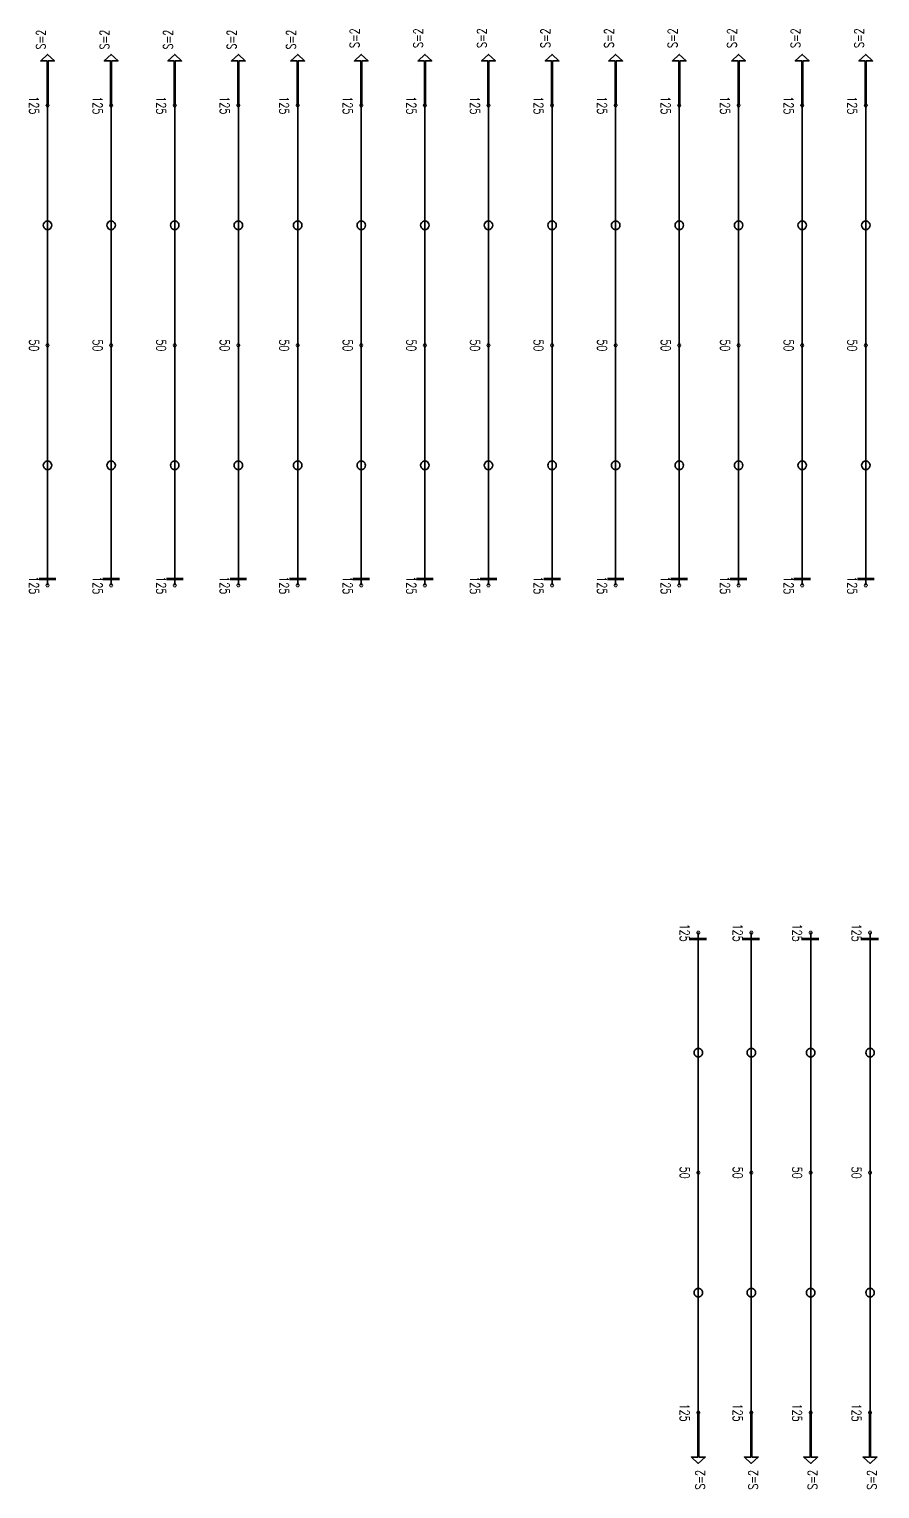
# Model space of a CAD drawing. Header units: millimetres. Extents: x 118516 to 587758, y -25561 to 50684.
# Drawn here: x 528768 to 548830, y 6472 to 40927 of the extents above; entities that cross this region are included whole.
import ezdxf

# ---------------------------------------------------------------- set-up
doc = ezdxf.new("R2010")
doc.units = ezdxf.units.MM
doc.layers.add('Current plane_Column', color=7, linetype='Continuous', true_color=0x4b00ff)
doc.layers.add('NDC_S-TENDON', color=6, linetype='Continuous', lineweight=35)
doc.layers.add('NDC_S_ANNO', color=7, linetype='Continuous', lineweight=20)
doc.styles.add('NDC_ANNO', font='', dxfattribs={"width": 0.8})
doc.styles.get('NDC_ANNO').set_extended_font_data('Dotum')

# ---------------------------------------------------------------- blocks, each defined once
blk = doc.blocks.new('HTB TDY')
at = {"layer": 'NDC_S-TENDON', "linetype": 'Continuous'}
for points, elevation in [([(20462, 29630), (20462, 30680), (20612, 30680), (20450, 30830), (20288, 30680), (20438, 30680), (20438, 29630)], 3575), ([(21962, 29630), (21962, 30680), (22112, 30680), (21950, 30830), (21788, 30680), (21938, 30680), (21938, 29630)], 3575), ([(23462, 29630), (23462, 30680), (23612, 30680), (23450, 30830), (23288, 30680), (23438, 30680), (23438, 29630)], 3575), ([(24962, 29630), (24962, 30680), (25112, 30680), (24950, 30830), (24788, 30680), (24938, 30680), (24938, 29630)], 3590), ([(26362, 29630), (26362, 30680), (26512, 30680), (26350, 30830), (26188, 30680), (26338, 30680), (26338, 29630)], 3575), ([(27862, 29630), (27862, 30680), (28012, 30680), (27850, 30830), (27688, 30680), (27838, 30680), (27838, 29630)], 3575), ([(29362, 29630), (29362, 30680), (29512, 30680), (29350, 30830), (29188, 30680), (29338, 30680), (29338, 29630)], 3575), ([(30862, 29630), (30862, 30680), (31012, 30680), (30850, 30830), (30688, 30680), (30838, 30680), (30838, 29630)], 3575), ([(32362, 29630), (32362, 30680), (32512, 30680), (32350, 30830), (32188, 30680), (32338, 30680), (32338, 29630)], 3575), ([(33862, 29630), (33862, 30680), (34012, 30680), (33850, 30830), (33688, 30680), (33838, 30680), (33838, 29630)], 3575), ([(35362, 29630), (35362, 30680), (35512, 30680), (35350, 30830), (35188, 30680), (35338, 30680), (35338, 29630)], 3572), ([(36762, 29630), (36762, 30680), (36912, 30680), (36750, 30830), (36588, 30680), (36738, 30680), (36738, 29630)], 3580), ([(38262, 29630), (38262, 30680), (38412, 30680), (38250, 30830), (38088, 30680), (38238, 30680), (38238, 29630)], 3575), ([(39762, 29630), (39762, 30680), (39912, 30680), (39750, 30830), (39588, 30680), (39738, 30680), (39738, 29630)], 3575), ([(20450, 26698), (20481, 26702), (20509, 26717), (20531, 26739), (20545, 26767), (20550, 26798), (20545, 26829), (20531, 26856), (20509, 26879), (20481, 26893), (20450, 26898), (20419, 26893), (20391, 26879), (20369, 26856), (20355, 26829), (20350, 26798), (20355, 26767), (20369, 26739), (20391, 26717), (20419, 26702), (20450, 26698)], 3532), ([(21950, 26698), (21981, 26702), (22009, 26717), (22031, 26739), (22045, 26767), (22050, 26798), (22045, 26829), (22031, 26856), (22009, 26879), (21981, 26893), (21950, 26898), (21919, 26893), (21891, 26879), (21869, 26856), (21855, 26829), (21850, 26798), (21855, 26767), (21869, 26739), (21891, 26717), (21919, 26702), (21950, 26698)], 3532), ([(23450, 26698), (23481, 26702), (23509, 26717), (23531, 26739), (23545, 26767), (23550, 26798), (23545, 26829), (23531, 26856), (23509, 26879), (23481, 26893), (23450, 26898), (23419, 26893), (23391, 26879), (23369, 26856), (23355, 26829), (23350, 26798), (23355, 26767), (23369, 26739), (23391, 26717), (23419, 26702), (23450, 26698)], 3532), ([(24950, 26698), (24981, 26702), (25009, 26717), (25031, 26739), (25045, 26767), (25050, 26798), (25045, 26829), (25031, 26856), (25009, 26879), (24981, 26893), (24950, 26898), (24919, 26893), (24891, 26879), (24869, 26856), (24855, 26829), (24850, 26798), (24855, 26767), (24869, 26739), (24891, 26717), (24919, 26702), (24950, 26698)], 3547), ([(26350, 26698), (26381, 26702), (26409, 26717), (26431, 26739), (26445, 26767), (26450, 26798), (26445, 26829), (26431, 26856), (26409, 26879), (26381, 26893), (26350, 26898), (26319, 26893), (26291, 26879), (26269, 26856), (26255, 26829), (26250, 26798), (26255, 26767), (26269, 26739), (26291, 26717), (26319, 26702), (26350, 26698)], 3532), ([(27850, 26698), (27881, 26702), (27909, 26717), (27931, 26739), (27945, 26767), (27950, 26798), (27945, 26829), (27931, 26856), (27909, 26879), (27881, 26893), (27850, 26898), (27819, 26893), (27791, 26879), (27769, 26856), (27755, 26829), (27750, 26798), (27755, 26767), (27769, 26739), (27791, 26717), (27819, 26702), (27850, 26698)], 3532), ([(29350, 26698), (29381, 26702), (29409, 26717), (29431, 26739), (29445, 26767), (29450, 26798), (29445, 26829), (29431, 26856), (29409, 26879), (29381, 26893), (29350, 26898), (29319, 26893), (29291, 26879), (29269, 26856), (29255, 26829), (29250, 26798), (29255, 26767), (29269, 26739), (29291, 26717), (29319, 26702), (29350, 26698)], 3532), ([(30850, 26698), (30881, 26702), (30909, 26717), (30931, 26739), (30945, 26767), (30950, 26798), (30945, 26829), (30931, 26856), (30909, 26879), (30881, 26893), (30850, 26898), (30819, 26893), (30791, 26879), (30769, 26856), (30755, 26829), (30750, 26798), (30755, 26767), (30769, 26739), (30791, 26717), (30819, 26702), (30850, 26698)], 3532), ([(32350, 26698), (32381, 26702), (32409, 26717), (32431, 26739), (32445, 26767), (32450, 26798), (32445, 26829), (32431, 26856), (32409, 26879), (32381, 26893), (32350, 26898), (32319, 26893), (32291, 26879), (32269, 26856), (32255, 26829), (32250, 26798), (32255, 26767), (32269, 26739), (32291, 26717), (32319, 26702), (32350, 26698)], 3532), ([(33850, 26698), (33881, 26702), (33909, 26717), (33931, 26739), (33945, 26767), (33950, 26798), (33945, 26829), (33931, 26856), (33909, 26879), (33881, 26893), (33850, 26898), (33819, 26893), (33791, 26879), (33769, 26856), (33755, 26829), (33750, 26798), (33755, 26767), (33769, 26739), (33791, 26717), (33819, 26702), (33850, 26698)], 3532), ([(35350, 26698), (35381, 26702), (35409, 26717), (35431, 26739), (35445, 26767), (35450, 26798), (35445, 26829), (35431, 26856), (35409, 26879), (35381, 26893), (35350, 26898), (35319, 26893), (35291, 26879), (35269, 26856), (35255, 26829), (35250, 26798), (35255, 26767), (35269, 26739), (35291, 26717), (35319, 26702), (35350, 26698)], 3530), ([(36750, 26698), (36781, 26702), (36809, 26717), (36831, 26739), (36845, 26767), (36850, 26798), (36845, 26829), (36831, 26856), (36809, 26879), (36781, 26893), (36750, 26898), (36719, 26893), (36691, 26879), (36669, 26856), (36655, 26829), (36650, 26798), (36655, 26767), (36669, 26739), (36691, 26717), (36719, 26702), (36750, 26698)], 3537), ([(38250, 26698), (38281, 26702), (38309, 26717), (38331, 26739), (38345, 26767), (38350, 26798), (38345, 26829), (38331, 26856), (38309, 26879), (38281, 26893), (38250, 26898), (38219, 26893), (38191, 26879), (38169, 26856), (38155, 26829), (38150, 26798), (38155, 26767), (38169, 26739), (38191, 26717), (38219, 26702), (38250, 26698)], 3532), ([(39750, 26698), (39781, 26702), (39809, 26717), (39831, 26739), (39845, 26767), (39850, 26798), (39845, 26829), (39831, 26856), (39809, 26879), (39781, 26893), (39750, 26898), (39719, 26893), (39691, 26879), (39669, 26856), (39655, 26829), (39650, 26798), (39655, 26767), (39669, 26739), (39691, 26717), (39719, 26702), (39750, 26698)], 3532), ([(20450, 21033), (20481, 21037), (20509, 21052), (20531, 21074), (20545, 21102), (20550, 21133), (20545, 21163), (20531, 21191), (20509, 21213), (20481, 21228), (20450, 21233), (20419, 21228), (20391, 21213), (20369, 21191), (20355, 21163), (20350, 21133), (20355, 21102), (20369, 21074), (20391, 21052), (20419, 21037), (20450, 21033)], 3532), ([(21950, 21033), (21981, 21037), (22009, 21052), (22031, 21074), (22045, 21102), (22050, 21133), (22045, 21163), (22031, 21191), (22009, 21213), (21981, 21228), (21950, 21233), (21919, 21228), (21891, 21213), (21869, 21191), (21855, 21163), (21850, 21133), (21855, 21102), (21869, 21074), (21891, 21052), (21919, 21037), (21950, 21033)], 3532), ([(23450, 21033), (23481, 21037), (23509, 21052), (23531, 21074), (23545, 21102), (23550, 21133), (23545, 21163), (23531, 21191), (23509, 21213), (23481, 21228), (23450, 21233), (23419, 21228), (23391, 21213), (23369, 21191), (23355, 21163), (23350, 21133), (23355, 21102), (23369, 21074), (23391, 21052), (23419, 21037), (23450, 21033)], 3532), ([(24950, 21033), (24981, 21037), (25009, 21052), (25031, 21074), (25045, 21102), (25050, 21133), (25045, 21163), (25031, 21191), (25009, 21213), (24981, 21228), (24950, 21233), (24919, 21228), (24891, 21213), (24869, 21191), (24855, 21163), (24850, 21133), (24855, 21102), (24869, 21074), (24891, 21052), (24919, 21037), (24950, 21033)], 3547), ([(26350, 21033), (26381, 21037), (26409, 21052), (26431, 21074), (26445, 21102), (26450, 21133), (26445, 21163), (26431, 21191), (26409, 21213), (26381, 21228), (26350, 21233), (26319, 21228), (26291, 21213), (26269, 21191), (26255, 21163), (26250, 21133), (26255, 21102), (26269, 21074), (26291, 21052), (26319, 21037), (26350, 21033)], 3532), ([(27850, 21033), (27881, 21037), (27909, 21052), (27931, 21074), (27945, 21102), (27950, 21133), (27945, 21163), (27931, 21191), (27909, 21213), (27881, 21228), (27850, 21233), (27819, 21228), (27791, 21213), (27769, 21191), (27755, 21163), (27750, 21133), (27755, 21102), (27769, 21074), (27791, 21052), (27819, 21037), (27850, 21033)], 3532), ([(29350, 21033), (29381, 21037), (29409, 21052), (29431, 21074), (29445, 21102), (29450, 21133), (29445, 21163), (29431, 21191), (29409, 21213), (29381, 21228), (29350, 21233), (29319, 21228), (29291, 21213), (29269, 21191), (29255, 21163), (29250, 21133), (29255, 21102), (29269, 21074), (29291, 21052), (29319, 21037), (29350, 21033)], 3532), ([(30850, 21033), (30881, 21037), (30909, 21052), (30931, 21074), (30945, 21102), (30950, 21133), (30945, 21163), (30931, 21191), (30909, 21213), (30881, 21228), (30850, 21233), (30819, 21228), (30791, 21213), (30769, 21191), (30755, 21163), (30750, 21133), (30755, 21102), (30769, 21074), (30791, 21052), (30819, 21037), (30850, 21033)], 3532), ([(32350, 21033), (32381, 21037), (32409, 21052), (32431, 21074), (32445, 21102), (32450, 21133), (32445, 21163), (32431, 21191), (32409, 21213), (32381, 21228), (32350, 21233), (32319, 21228), (32291, 21213), (32269, 21191), (32255, 21163), (32250, 21133), (32255, 21102), (32269, 21074), (32291, 21052), (32319, 21037), (32350, 21033)], 3532), ([(33850, 21033), (33881, 21037), (33909, 21052), (33931, 21074), (33945, 21102), (33950, 21133), (33945, 21163), (33931, 21191), (33909, 21213), (33881, 21228), (33850, 21233), (33819, 21228), (33791, 21213), (33769, 21191), (33755, 21163), (33750, 21133), (33755, 21102), (33769, 21074), (33791, 21052), (33819, 21037), (33850, 21033)], 3532), ([(35350, 21033), (35381, 21037), (35409, 21052), (35431, 21074), (35445, 21102), (35450, 21133), (35445, 21163), (35431, 21191), (35409, 21213), (35381, 21228), (35350, 21233), (35319, 21228), (35291, 21213), (35269, 21191), (35255, 21163), (35250, 21133), (35255, 21102), (35269, 21074), (35291, 21052), (35319, 21037), (35350, 21033)], 3530), ([(36750, 21033), (36781, 21037), (36809, 21052), (36831, 21074), (36845, 21102), (36850, 21133), (36845, 21163), (36831, 21191), (36809, 21213), (36781, 21228), (36750, 21233), (36719, 21228), (36691, 21213), (36669, 21191), (36655, 21163), (36650, 21133), (36655, 21102), (36669, 21074), (36691, 21052), (36719, 21037), (36750, 21033)], 3537), ([(38250, 21033), (38281, 21037), (38309, 21052), (38331, 21074), (38345, 21102), (38350, 21133), (38345, 21163), (38331, 21191), (38309, 21213), (38281, 21228), (38250, 21233), (38219, 21228), (38191, 21213), (38169, 21191), (38155, 21163), (38150, 21133), (38155, 21102), (38169, 21074), (38191, 21052), (38219, 21037), (38250, 21033)], 3532), ([(39750, 21033), (39781, 21037), (39809, 21052), (39831, 21074), (39845, 21102), (39850, 21133), (39845, 21163), (39831, 21191), (39809, 21213), (39781, 21228), (39750, 21233), (39719, 21228), (39691, 21213), (39669, 21191), (39655, 21163), (39650, 21133), (39655, 21102), (39669, 21074), (39691, 21052), (39719, 21037), (39750, 21033)], 3532), ([(35800, 7167), (35831, 7172), (35859, 7187), (35881, 7209), (35895, 7237), (35900, 7267), (35895, 7298), (35881, 7326), (35859, 7348), (35831, 7363), (35800, 7367), (35769, 7363), (35741, 7348), (35719, 7326), (35705, 7298), (35700, 7267), (35705, 7237), (35719, 7209), (35741, 7187), (35769, 7172), (35800, 7167)], -31), ([(37050, 7167), (37081, 7172), (37109, 7187), (37131, 7209), (37145, 7237), (37150, 7267), (37145, 7298), (37131, 7326), (37109, 7348), (37081, 7363), (37050, 7367), (37019, 7363), (36991, 7348), (36969, 7326), (36955, 7298), (36950, 7267), (36955, 7237), (36969, 7209), (36991, 7187), (37019, 7172), (37050, 7167)], 20), ([(38450, 7167), (38481, 7172), (38509, 7187), (38531, 7209), (38545, 7237), (38550, 7267), (38545, 7298), (38531, 7326), (38509, 7348), (38481, 7363), (38450, 7367), (38419, 7363), (38391, 7348), (38369, 7326), (38355, 7298), (38350, 7267), (38355, 7237), (38369, 7209), (38391, 7187), (38419, 7172), (38450, 7167)], 20), ([(39850, 7167), (39881, 7172), (39909, 7187), (39931, 7209), (39945, 7237), (39950, 7267), (39945, 7298), (39931, 7326), (39909, 7348), (39881, 7363), (39850, 7367), (39819, 7363), (39791, 7348), (39769, 7326), (39755, 7298), (39750, 7267), (39755, 7237), (39769, 7209), (39791, 7187), (39819, 7172), (39850, 7167)], 20), ([(35800, 1502), (35831, 1507), (35859, 1522), (35881, 1544), (35895, 1572), (35900, 1602), (35895, 1633), (35881, 1661), (35859, 1683), (35831, 1698), (35800, 1702), (35769, 1698), (35741, 1683), (35719, 1661), (35705, 1633), (35700, 1602), (35705, 1572), (35719, 1544), (35741, 1522), (35769, 1507), (35800, 1502)], -31), ([(37050, 1502), (37081, 1507), (37109, 1522), (37131, 1544), (37145, 1572), (37150, 1602), (37145, 1633), (37131, 1661), (37109, 1683), (37081, 1698), (37050, 1702), (37019, 1698), (36991, 1683), (36969, 1661), (36955, 1633), (36950, 1602), (36955, 1572), (36969, 1544), (36991, 1522), (37019, 1507), (37050, 1502)], 20), ([(38450, 1502), (38481, 1507), (38509, 1522), (38531, 1544), (38545, 1572), (38550, 1602), (38545, 1633), (38531, 1661), (38509, 1683), (38481, 1698), (38450, 1702), (38419, 1698), (38391, 1683), (38369, 1661), (38355, 1633), (38350, 1602), (38355, 1572), (38369, 1544), (38391, 1522), (38419, 1507), (38450, 1502)], 20), ([(39850, 1502), (39881, 1507), (39909, 1522), (39931, 1544), (39945, 1572), (39950, 1602), (39945, 1633), (39931, 1661), (39909, 1683), (39881, 1698), (39850, 1702), (39819, 1698), (39791, 1683), (39769, 1661), (39755, 1633), (39750, 1602), (39755, 1572), (39769, 1544), (39791, 1522), (39819, 1507), (39850, 1502)], 20), ([(35788, -1230), (35788, -2280), (35638, -2280), (35800, -2430), (35962, -2280), (35812, -2280), (35812, -1230)], 12), ([(37038, -1230), (37038, -2280), (36888, -2280), (37050, -2430), (37212, -2280), (37062, -2280), (37062, -1230)], 63), ([(38438, -1230), (38438, -2280), (38288, -2280), (38450, -2430), (38612, -2280), (38462, -2280), (38462, -1230)], 63), ([(39838, -1230), (39838, -2280), (39688, -2280), (39850, -2430), (40012, -2280), (39862, -2280), (39862, -1230)], 63)]:
    blk.add_lwpolyline(points, close=True, dxfattribs=dict(at, elevation=elevation))
for points, elevation in [([(20490, 29630, 20, 20, 0), (20470, 29665, 20, 20, 0), (20430, 29665, 20, 20, 0), (20410, 29630, 20, 20, 0), (20430, 29595, 20, 20, 0), (20470, 29595, 20, 20, 0)], 3575), ([(20490, 29630, 20, 20, 0), (20470, 29665, 20, 20, 0), (20430, 29665, 20, 20, 0), (20410, 29630, 20, 20, 0), (20430, 29595, 20, 20, 0), (20470, 29595, 20, 20, 0)], 3575), ([(21990, 29630, 20, 20, 0), (21970, 29665, 20, 20, 0), (21930, 29665, 20, 20, 0), (21910, 29630, 20, 20, 0), (21930, 29595, 20, 20, 0), (21970, 29595, 20, 20, 0)], 3575), ([(21990, 29630, 20, 20, 0), (21970, 29665, 20, 20, 0), (21930, 29665, 20, 20, 0), (21910, 29630, 20, 20, 0), (21930, 29595, 20, 20, 0), (21970, 29595, 20, 20, 0)], 3575), ([(23490, 29630, 20, 20, 0), (23470, 29665, 20, 20, 0), (23430, 29665, 20, 20, 0), (23410, 29630, 20, 20, 0), (23430, 29595, 20, 20, 0), (23470, 29595, 20, 20, 0)], 3575), ([(23490, 29630, 20, 20, 0), (23470, 29665, 20, 20, 0), (23430, 29665, 20, 20, 0), (23410, 29630, 20, 20, 0), (23430, 29595, 20, 20, 0), (23470, 29595, 20, 20, 0)], 3575), ([(24990, 29630, 20, 20, 0), (24970, 29665, 20, 20, 0), (24930, 29665, 20, 20, 0), (24910, 29630, 20, 20, 0), (24930, 29595, 20, 20, 0), (24970, 29595, 20, 20, 0)], 3590), ([(24990, 29630, 20, 20, 0), (24970, 29665, 20, 20, 0), (24930, 29665, 20, 20, 0), (24910, 29630, 20, 20, 0), (24930, 29595, 20, 20, 0), (24970, 29595, 20, 20, 0)], 3590), ([(26390, 29630, 20, 20, 0), (26370, 29665, 20, 20, 0), (26330, 29665, 20, 20, 0), (26310, 29630, 20, 20, 0), (26330, 29595, 20, 20, 0), (26370, 29595, 20, 20, 0)], 3575), ([(26390, 29630, 20, 20, 0), (26370, 29665, 20, 20, 0), (26330, 29665, 20, 20, 0), (26310, 29630, 20, 20, 0), (26330, 29595, 20, 20, 0), (26370, 29595, 20, 20, 0)], 3575), ([(27890, 29630, 20, 20, 0), (27870, 29665, 20, 20, 0), (27830, 29665, 20, 20, 0), (27810, 29630, 20, 20, 0), (27830, 29595, 20, 20, 0), (27870, 29595, 20, 20, 0)], 3575), ([(27890, 29630, 20, 20, 0), (27870, 29665, 20, 20, 0), (27830, 29665, 20, 20, 0), (27810, 29630, 20, 20, 0), (27830, 29595, 20, 20, 0), (27870, 29595, 20, 20, 0)], 3575), ([(29390, 29630, 20, 20, 0), (29370, 29665, 20, 20, 0), (29330, 29665, 20, 20, 0), (29310, 29630, 20, 20, 0), (29330, 29595, 20, 20, 0), (29370, 29595, 20, 20, 0)], 3575), ([(29390, 29630, 20, 20, 0), (29370, 29665, 20, 20, 0), (29330, 29665, 20, 20, 0), (29310, 29630, 20, 20, 0), (29330, 29595, 20, 20, 0), (29370, 29595, 20, 20, 0)], 3575), ([(30890, 29630, 20, 20, 0), (30870, 29665, 20, 20, 0), (30830, 29665, 20, 20, 0), (30810, 29630, 20, 20, 0), (30830, 29595, 20, 20, 0), (30870, 29595, 20, 20, 0)], 3575), ([(30890, 29630, 20, 20, 0), (30870, 29665, 20, 20, 0), (30830, 29665, 20, 20, 0), (30810, 29630, 20, 20, 0), (30830, 29595, 20, 20, 0), (30870, 29595, 20, 20, 0)], 3575), ([(32390, 29630, 20, 20, 0), (32370, 29665, 20, 20, 0), (32330, 29665, 20, 20, 0), (32310, 29630, 20, 20, 0), (32330, 29595, 20, 20, 0), (32370, 29595, 20, 20, 0)], 3575), ([(32390, 29630, 20, 20, 0), (32370, 29665, 20, 20, 0), (32330, 29665, 20, 20, 0), (32310, 29630, 20, 20, 0), (32330, 29595, 20, 20, 0), (32370, 29595, 20, 20, 0)], 3575), ([(33890, 29630, 20, 20, 0), (33870, 29665, 20, 20, 0), (33830, 29665, 20, 20, 0), (33810, 29630, 20, 20, 0), (33830, 29595, 20, 20, 0), (33870, 29595, 20, 20, 0)], 3575), ([(33890, 29630, 20, 20, 0), (33870, 29665, 20, 20, 0), (33830, 29665, 20, 20, 0), (33810, 29630, 20, 20, 0), (33830, 29595, 20, 20, 0), (33870, 29595, 20, 20, 0)], 3575), ([(35390, 29630, 20, 20, 0), (35370, 29665, 20, 20, 0), (35330, 29665, 20, 20, 0), (35310, 29630, 20, 20, 0), (35330, 29595, 20, 20, 0), (35370, 29595, 20, 20, 0)], 3572), ([(35390, 29630, 20, 20, 0), (35370, 29665, 20, 20, 0), (35330, 29665, 20, 20, 0), (35310, 29630, 20, 20, 0), (35330, 29595, 20, 20, 0), (35370, 29595, 20, 20, 0)], 3572), ([(36790, 29630, 20, 20, 0), (36770, 29665, 20, 20, 0), (36730, 29665, 20, 20, 0), (36710, 29630, 20, 20, 0), (36730, 29595, 20, 20, 0), (36770, 29595, 20, 20, 0)], 3580), ([(36790, 29630, 20, 20, 0), (36770, 29665, 20, 20, 0), (36730, 29665, 20, 20, 0), (36710, 29630, 20, 20, 0), (36730, 29595, 20, 20, 0), (36770, 29595, 20, 20, 0)], 3580), ([(38290, 29630, 20, 20, 0), (38270, 29665, 20, 20, 0), (38230, 29665, 20, 20, 0), (38210, 29630, 20, 20, 0), (38230, 29595, 20, 20, 0), (38270, 29595, 20, 20, 0)], 3575), ([(38290, 29630, 20, 20, 0), (38270, 29665, 20, 20, 0), (38230, 29665, 20, 20, 0), (38210, 29630, 20, 20, 0), (38230, 29595, 20, 20, 0), (38270, 29595, 20, 20, 0)], 3575), ([(39790, 29630, 20, 20, 0), (39770, 29665, 20, 20, 0), (39730, 29665, 20, 20, 0), (39710, 29630, 20, 20, 0), (39730, 29595, 20, 20, 0), (39770, 29595, 20, 20, 0)], 3575), ([(39790, 29630, 20, 20, 0), (39770, 29665, 20, 20, 0), (39730, 29665, 20, 20, 0), (39710, 29630, 20, 20, 0), (39730, 29595, 20, 20, 0), (39770, 29595, 20, 20, 0)], 3575), ([(20490, 23965, 20, 20, 0), (20470, 24000, 20, 20, 0), (20430, 24000, 20, 20, 0), (20410, 23965, 20, 20, 0), (20430, 23930, 20, 20, 0), (20470, 23930, 20, 20, 0)], 3500), ([(20490, 23965, 20, 20, 0), (20470, 24000, 20, 20, 0), (20430, 24000, 20, 20, 0), (20410, 23965, 20, 20, 0), (20430, 23930, 20, 20, 0), (20470, 23930, 20, 20, 0)], 3500), ([(21990, 23965, 20, 20, 0), (21970, 24000, 20, 20, 0), (21930, 24000, 20, 20, 0), (21910, 23965, 20, 20, 0), (21930, 23930, 20, 20, 0), (21970, 23930, 20, 20, 0)], 3500), ([(21990, 23965, 20, 20, 0), (21970, 24000, 20, 20, 0), (21930, 24000, 20, 20, 0), (21910, 23965, 20, 20, 0), (21930, 23930, 20, 20, 0), (21970, 23930, 20, 20, 0)], 3500), ([(23490, 23965, 20, 20, 0), (23470, 24000, 20, 20, 0), (23430, 24000, 20, 20, 0), (23410, 23965, 20, 20, 0), (23430, 23930, 20, 20, 0), (23470, 23930, 20, 20, 0)], 3500), ([(23490, 23965, 20, 20, 0), (23470, 24000, 20, 20, 0), (23430, 24000, 20, 20, 0), (23410, 23965, 20, 20, 0), (23430, 23930, 20, 20, 0), (23470, 23930, 20, 20, 0)], 3500), ([(24990, 23965, 20, 20, 0), (24970, 24000, 20, 20, 0), (24930, 24000, 20, 20, 0), (24910, 23965, 20, 20, 0), (24930, 23930, 20, 20, 0), (24970, 23930, 20, 20, 0)], 3515), ([(24990, 23965, 20, 20, 0), (24970, 24000, 20, 20, 0), (24930, 24000, 20, 20, 0), (24910, 23965, 20, 20, 0), (24930, 23930, 20, 20, 0), (24970, 23930, 20, 20, 0)], 3515), ([(26390, 23965, 20, 20, 0), (26370, 24000, 20, 20, 0), (26330, 24000, 20, 20, 0), (26310, 23965, 20, 20, 0), (26330, 23930, 20, 20, 0), (26370, 23930, 20, 20, 0)], 3500), ([(26390, 23965, 20, 20, 0), (26370, 24000, 20, 20, 0), (26330, 24000, 20, 20, 0), (26310, 23965, 20, 20, 0), (26330, 23930, 20, 20, 0), (26370, 23930, 20, 20, 0)], 3500), ([(27890, 23965, 20, 20, 0), (27870, 24000, 20, 20, 0), (27830, 24000, 20, 20, 0), (27810, 23965, 20, 20, 0), (27830, 23930, 20, 20, 0), (27870, 23930, 20, 20, 0)], 3500), ([(27890, 23965, 20, 20, 0), (27870, 24000, 20, 20, 0), (27830, 24000, 20, 20, 0), (27810, 23965, 20, 20, 0), (27830, 23930, 20, 20, 0), (27870, 23930, 20, 20, 0)], 3500), ([(29390, 23965, 20, 20, 0), (29370, 24000, 20, 20, 0), (29330, 24000, 20, 20, 0), (29310, 23965, 20, 20, 0), (29330, 23930, 20, 20, 0), (29370, 23930, 20, 20, 0)], 3500), ([(29390, 23965, 20, 20, 0), (29370, 24000, 20, 20, 0), (29330, 24000, 20, 20, 0), (29310, 23965, 20, 20, 0), (29330, 23930, 20, 20, 0), (29370, 23930, 20, 20, 0)], 3500), ([(30890, 23965, 20, 20, 0), (30870, 24000, 20, 20, 0), (30830, 24000, 20, 20, 0), (30810, 23965, 20, 20, 0), (30830, 23930, 20, 20, 0), (30870, 23930, 20, 20, 0)], 3500), ([(30890, 23965, 20, 20, 0), (30870, 24000, 20, 20, 0), (30830, 24000, 20, 20, 0), (30810, 23965, 20, 20, 0), (30830, 23930, 20, 20, 0), (30870, 23930, 20, 20, 0)], 3500), ([(32390, 23965, 20, 20, 0), (32370, 24000, 20, 20, 0), (32330, 24000, 20, 20, 0), (32310, 23965, 20, 20, 0), (32330, 23930, 20, 20, 0), (32370, 23930, 20, 20, 0)], 3500), ([(32390, 23965, 20, 20, 0), (32370, 24000, 20, 20, 0), (32330, 24000, 20, 20, 0), (32310, 23965, 20, 20, 0), (32330, 23930, 20, 20, 0), (32370, 23930, 20, 20, 0)], 3500), ([(33890, 23965, 20, 20, 0), (33870, 24000, 20, 20, 0), (33830, 24000, 20, 20, 0), (33810, 23965, 20, 20, 0), (33830, 23930, 20, 20, 0), (33870, 23930, 20, 20, 0)], 3500), ([(33890, 23965, 20, 20, 0), (33870, 24000, 20, 20, 0), (33830, 24000, 20, 20, 0), (33810, 23965, 20, 20, 0), (33830, 23930, 20, 20, 0), (33870, 23930, 20, 20, 0)], 3500), ([(35390, 23965, 20, 20, 0), (35370, 24000, 20, 20, 0), (35330, 24000, 20, 20, 0), (35310, 23965, 20, 20, 0), (35330, 23930, 20, 20, 0), (35370, 23930, 20, 20, 0)], 3497), ([(35390, 23965, 20, 20, 0), (35370, 24000, 20, 20, 0), (35330, 24000, 20, 20, 0), (35310, 23965, 20, 20, 0), (35330, 23930, 20, 20, 0), (35370, 23930, 20, 20, 0)], 3497), ([(36790, 23965, 20, 20, 0), (36770, 24000, 20, 20, 0), (36730, 24000, 20, 20, 0), (36710, 23965, 20, 20, 0), (36730, 23930, 20, 20, 0), (36770, 23930, 20, 20, 0)], 3505), ([(36790, 23965, 20, 20, 0), (36770, 24000, 20, 20, 0), (36730, 24000, 20, 20, 0), (36710, 23965, 20, 20, 0), (36730, 23930, 20, 20, 0), (36770, 23930, 20, 20, 0)], 3505), ([(38290, 23965, 20, 20, 0), (38270, 24000, 20, 20, 0), (38230, 24000, 20, 20, 0), (38210, 23965, 20, 20, 0), (38230, 23930, 20, 20, 0), (38270, 23930, 20, 20, 0)], 3500), ([(38290, 23965, 20, 20, 0), (38270, 24000, 20, 20, 0), (38230, 24000, 20, 20, 0), (38210, 23965, 20, 20, 0), (38230, 23930, 20, 20, 0), (38270, 23930, 20, 20, 0)], 3500), ([(39790, 23965, 20, 20, 0), (39770, 24000, 20, 20, 0), (39730, 24000, 20, 20, 0), (39710, 23965, 20, 20, 0), (39730, 23930, 20, 20, 0), (39770, 23930, 20, 20, 0)], 3500), ([(39790, 23965, 20, 20, 0), (39770, 24000, 20, 20, 0), (39730, 24000, 20, 20, 0), (39710, 23965, 20, 20, 0), (39730, 23930, 20, 20, 0), (39770, 23930, 20, 20, 0)], 3500), ([(20490, 18300, 20, 20, 0), (20470, 18335, 20, 20, 0), (20430, 18335, 20, 20, 0), (20410, 18300, 20, 20, 0), (20430, 18265, 20, 20, 0), (20470, 18265, 20, 20, 0)], 3575), ([(20490, 18300, 20, 20, 0), (20470, 18335, 20, 20, 0), (20430, 18335, 20, 20, 0), (20410, 18300, 20, 20, 0), (20430, 18265, 20, 20, 0), (20470, 18265, 20, 20, 0)], 3575), ([(21990, 18300, 20, 20, 0), (21970, 18335, 20, 20, 0), (21930, 18335, 20, 20, 0), (21910, 18300, 20, 20, 0), (21930, 18265, 20, 20, 0), (21970, 18265, 20, 20, 0)], 3575), ([(21990, 18300, 20, 20, 0), (21970, 18335, 20, 20, 0), (21930, 18335, 20, 20, 0), (21910, 18300, 20, 20, 0), (21930, 18265, 20, 20, 0), (21970, 18265, 20, 20, 0)], 3575), ([(23490, 18300, 20, 20, 0), (23470, 18335, 20, 20, 0), (23430, 18335, 20, 20, 0), (23410, 18300, 20, 20, 0), (23430, 18265, 20, 20, 0), (23470, 18265, 20, 20, 0)], 3575), ([(23490, 18300, 20, 20, 0), (23470, 18335, 20, 20, 0), (23430, 18335, 20, 20, 0), (23410, 18300, 20, 20, 0), (23430, 18265, 20, 20, 0), (23470, 18265, 20, 20, 0)], 3575), ([(24990, 18300, 20, 20, 0), (24970, 18335, 20, 20, 0), (24930, 18335, 20, 20, 0), (24910, 18300, 20, 20, 0), (24930, 18265, 20, 20, 0), (24970, 18265, 20, 20, 0)], 3590), ([(24990, 18300, 20, 20, 0), (24970, 18335, 20, 20, 0), (24930, 18335, 20, 20, 0), (24910, 18300, 20, 20, 0), (24930, 18265, 20, 20, 0), (24970, 18265, 20, 20, 0)], 3590), ([(26390, 18300, 20, 20, 0), (26370, 18335, 20, 20, 0), (26330, 18335, 20, 20, 0), (26310, 18300, 20, 20, 0), (26330, 18265, 20, 20, 0), (26370, 18265, 20, 20, 0)], 3575), ([(26390, 18300, 20, 20, 0), (26370, 18335, 20, 20, 0), (26330, 18335, 20, 20, 0), (26310, 18300, 20, 20, 0), (26330, 18265, 20, 20, 0), (26370, 18265, 20, 20, 0)], 3575), ([(27890, 18300, 20, 20, 0), (27870, 18335, 20, 20, 0), (27830, 18335, 20, 20, 0), (27810, 18300, 20, 20, 0), (27830, 18265, 20, 20, 0), (27870, 18265, 20, 20, 0)], 3575), ([(27890, 18300, 20, 20, 0), (27870, 18335, 20, 20, 0), (27830, 18335, 20, 20, 0), (27810, 18300, 20, 20, 0), (27830, 18265, 20, 20, 0), (27870, 18265, 20, 20, 0)], 3575), ([(29390, 18300, 20, 20, 0), (29370, 18335, 20, 20, 0), (29330, 18335, 20, 20, 0), (29310, 18300, 20, 20, 0), (29330, 18265, 20, 20, 0), (29370, 18265, 20, 20, 0)], 3575), ([(29390, 18300, 20, 20, 0), (29370, 18335, 20, 20, 0), (29330, 18335, 20, 20, 0), (29310, 18300, 20, 20, 0), (29330, 18265, 20, 20, 0), (29370, 18265, 20, 20, 0)], 3575), ([(30890, 18300, 20, 20, 0), (30870, 18335, 20, 20, 0), (30830, 18335, 20, 20, 0), (30810, 18300, 20, 20, 0), (30830, 18265, 20, 20, 0), (30870, 18265, 20, 20, 0)], 3575), ([(30890, 18300, 20, 20, 0), (30870, 18335, 20, 20, 0), (30830, 18335, 20, 20, 0), (30810, 18300, 20, 20, 0), (30830, 18265, 20, 20, 0), (30870, 18265, 20, 20, 0)], 3575), ([(32390, 18300, 20, 20, 0), (32370, 18335, 20, 20, 0), (32330, 18335, 20, 20, 0), (32310, 18300, 20, 20, 0), (32330, 18265, 20, 20, 0), (32370, 18265, 20, 20, 0)], 3575), ([(32390, 18300, 20, 20, 0), (32370, 18335, 20, 20, 0), (32330, 18335, 20, 20, 0), (32310, 18300, 20, 20, 0), (32330, 18265, 20, 20, 0), (32370, 18265, 20, 20, 0)], 3575), ([(33890, 18300, 20, 20, 0), (33870, 18335, 20, 20, 0), (33830, 18335, 20, 20, 0), (33810, 18300, 20, 20, 0), (33830, 18265, 20, 20, 0), (33870, 18265, 20, 20, 0)], 3575), ([(33890, 18300, 20, 20, 0), (33870, 18335, 20, 20, 0), (33830, 18335, 20, 20, 0), (33810, 18300, 20, 20, 0), (33830, 18265, 20, 20, 0), (33870, 18265, 20, 20, 0)], 3575), ([(35390, 18300, 20, 20, 0), (35370, 18335, 20, 20, 0), (35330, 18335, 20, 20, 0), (35310, 18300, 20, 20, 0), (35330, 18265, 20, 20, 0), (35370, 18265, 20, 20, 0)], 3572), ([(35390, 18300, 20, 20, 0), (35370, 18335, 20, 20, 0), (35330, 18335, 20, 20, 0), (35310, 18300, 20, 20, 0), (35330, 18265, 20, 20, 0), (35370, 18265, 20, 20, 0)], 3572), ([(36790, 18300, 20, 20, 0), (36770, 18335, 20, 20, 0), (36730, 18335, 20, 20, 0), (36710, 18300, 20, 20, 0), (36730, 18265, 20, 20, 0), (36770, 18265, 20, 20, 0)], 3580), ([(36790, 18300, 20, 20, 0), (36770, 18335, 20, 20, 0), (36730, 18335, 20, 20, 0), (36710, 18300, 20, 20, 0), (36730, 18265, 20, 20, 0), (36770, 18265, 20, 20, 0)], 3580), ([(38290, 18300, 20, 20, 0), (38270, 18335, 20, 20, 0), (38230, 18335, 20, 20, 0), (38210, 18300, 20, 20, 0), (38230, 18265, 20, 20, 0), (38270, 18265, 20, 20, 0)], 3575), ([(38290, 18300, 20, 20, 0), (38270, 18335, 20, 20, 0), (38230, 18335, 20, 20, 0), (38210, 18300, 20, 20, 0), (38230, 18265, 20, 20, 0), (38270, 18265, 20, 20, 0)], 3575), ([(39790, 18300, 20, 20, 0), (39770, 18335, 20, 20, 0), (39730, 18335, 20, 20, 0), (39710, 18300, 20, 20, 0), (39730, 18265, 20, 20, 0), (39770, 18265, 20, 20, 0)], 3575), ([(39790, 18300, 20, 20, 0), (39770, 18335, 20, 20, 0), (39730, 18335, 20, 20, 0), (39710, 18300, 20, 20, 0), (39730, 18265, 20, 20, 0), (39770, 18265, 20, 20, 0)], 3575), ([(35840, 10100, 20, 20, 0), (35820, 10135, 20, 20, 0), (35780, 10135, 20, 20, 0), (35760, 10100, 20, 20, 0), (35780, 10065, 20, 20, 0), (35820, 10065, 20, 20, 0)], 12), ([(35840, 10100, 20, 20, 0), (35820, 10135, 20, 20, 0), (35780, 10135, 20, 20, 0), (35760, 10100, 20, 20, 0), (35780, 10065, 20, 20, 0), (35820, 10065, 20, 20, 0)], 12), ([(37090, 10100, 20, 20, 0), (37070, 10135, 20, 20, 0), (37030, 10135, 20, 20, 0), (37010, 10100, 20, 20, 0), (37030, 10065, 20, 20, 0), (37070, 10065, 20, 20, 0)], 63), ([(37090, 10100, 20, 20, 0), (37070, 10135, 20, 20, 0), (37030, 10135, 20, 20, 0), (37010, 10100, 20, 20, 0), (37030, 10065, 20, 20, 0), (37070, 10065, 20, 20, 0)], 63), ([(38490, 10100, 20, 20, 0), (38470, 10135, 20, 20, 0), (38430, 10135, 20, 20, 0), (38410, 10100, 20, 20, 0), (38430, 10065, 20, 20, 0), (38470, 10065, 20, 20, 0)], 63), ([(38490, 10100, 20, 20, 0), (38470, 10135, 20, 20, 0), (38430, 10135, 20, 20, 0), (38410, 10100, 20, 20, 0), (38430, 10065, 20, 20, 0), (38470, 10065, 20, 20, 0)], 63), ([(39890, 10100, 20, 20, 0), (39870, 10135, 20, 20, 0), (39830, 10135, 20, 20, 0), (39810, 10100, 20, 20, 0), (39830, 10065, 20, 20, 0), (39870, 10065, 20, 20, 0)], 63), ([(39890, 10100, 20, 20, 0), (39870, 10135, 20, 20, 0), (39830, 10135, 20, 20, 0), (39810, 10100, 20, 20, 0), (39830, 10065, 20, 20, 0), (39870, 10065, 20, 20, 0)], 63), ([(35840, 4435, 20, 20, 0), (35820, 4470, 20, 20, 0), (35780, 4470, 20, 20, 0), (35760, 4435, 20, 20, 0), (35780, 4400, 20, 20, 0), (35820, 4400, 20, 20, 0)], -63), ([(35840, 4435, 20, 20, 0), (35820, 4470, 20, 20, 0), (35780, 4470, 20, 20, 0), (35760, 4435, 20, 20, 0), (35780, 4400, 20, 20, 0), (35820, 4400, 20, 20, 0)], -63), ([(37090, 4435, 20, 20, 0), (37070, 4470, 20, 20, 0), (37030, 4470, 20, 20, 0), (37010, 4435, 20, 20, 0), (37030, 4400, 20, 20, 0), (37070, 4400, 20, 20, 0)], -12), ([(37090, 4435, 20, 20, 0), (37070, 4470, 20, 20, 0), (37030, 4470, 20, 20, 0), (37010, 4435, 20, 20, 0), (37030, 4400, 20, 20, 0), (37070, 4400, 20, 20, 0)], -12), ([(38490, 4435, 20, 20, 0), (38470, 4470, 20, 20, 0), (38430, 4470, 20, 20, 0), (38410, 4435, 20, 20, 0), (38430, 4400, 20, 20, 0), (38470, 4400, 20, 20, 0)], -12), ([(38490, 4435, 20, 20, 0), (38470, 4470, 20, 20, 0), (38430, 4470, 20, 20, 0), (38410, 4435, 20, 20, 0), (38430, 4400, 20, 20, 0), (38470, 4400, 20, 20, 0)], -12), ([(39890, 4435, 20, 20, 0), (39870, 4470, 20, 20, 0), (39830, 4470, 20, 20, 0), (39810, 4435, 20, 20, 0), (39830, 4400, 20, 20, 0), (39870, 4400, 20, 20, 0)], -12), ([(39890, 4435, 20, 20, 0), (39870, 4470, 20, 20, 0), (39830, 4470, 20, 20, 0), (39810, 4435, 20, 20, 0), (39830, 4400, 20, 20, 0), (39870, 4400, 20, 20, 0)], -12), ([(35840, -1230, 20, 20, 0), (35820, -1195, 20, 20, 0), (35780, -1195, 20, 20, 0), (35760, -1230, 20, 20, 0), (35780, -1265, 20, 20, 0), (35820, -1265, 20, 20, 0)], 12), ([(35840, -1230, 20, 20, 0), (35820, -1195, 20, 20, 0), (35780, -1195, 20, 20, 0), (35760, -1230, 20, 20, 0), (35780, -1265, 20, 20, 0), (35820, -1265, 20, 20, 0)], 12), ([(37090, -1230, 20, 20, 0), (37070, -1195, 20, 20, 0), (37030, -1195, 20, 20, 0), (37010, -1230, 20, 20, 0), (37030, -1265, 20, 20, 0), (37070, -1265, 20, 20, 0)], 63), ([(37090, -1230, 20, 20, 0), (37070, -1195, 20, 20, 0), (37030, -1195, 20, 20, 0), (37010, -1230, 20, 20, 0), (37030, -1265, 20, 20, 0), (37070, -1265, 20, 20, 0)], 63), ([(38490, -1230, 20, 20, 0), (38470, -1195, 20, 20, 0), (38430, -1195, 20, 20, 0), (38410, -1230, 20, 20, 0), (38430, -1265, 20, 20, 0), (38470, -1265, 20, 20, 0)], 63), ([(38490, -1230, 20, 20, 0), (38470, -1195, 20, 20, 0), (38430, -1195, 20, 20, 0), (38410, -1230, 20, 20, 0), (38430, -1265, 20, 20, 0), (38470, -1265, 20, 20, 0)], 63), ([(39890, -1230, 20, 20, 0), (39870, -1195, 20, 20, 0), (39830, -1195, 20, 20, 0), (39810, -1230, 20, 20, 0), (39830, -1265, 20, 20, 0), (39870, -1265, 20, 20, 0)], 63), ([(39890, -1230, 20, 20, 0), (39870, -1195, 20, 20, 0), (39830, -1195, 20, 20, 0), (39810, -1230, 20, 20, 0), (39830, -1265, 20, 20, 0), (39870, -1265, 20, 20, 0)], 63)]:
    blk.add_lwpolyline(points, format="xyseb", close=True, dxfattribs=dict(at, elevation=elevation))
for points, elevation in [([(20250, 18450, 60, 60, 0), (20650, 18450, 60, 60, 0)], 3575), ([(21750, 18450, 60, 60, 0), (22150, 18450, 60, 60, 0)], 3575), ([(23250, 18450, 60, 60, 0), (23650, 18450, 60, 60, 0)], 3575), ([(24750, 18450, 60, 60, 0), (25150, 18450, 60, 60, 0)], 3590), ([(26150, 18450, 60, 60, 0), (26550, 18450, 60, 60, 0)], 3575), ([(27650, 18450, 60, 60, 0), (28050, 18450, 60, 60, 0)], 3575), ([(29150, 18450, 60, 60, 0), (29550, 18450, 60, 60, 0)], 3575), ([(30650, 18450, 60, 60, 0), (31050, 18450, 60, 60, 0)], 3575), ([(32150, 18450, 60, 60, 0), (32550, 18450, 60, 60, 0)], 3575), ([(33650, 18450, 60, 60, 0), (34050, 18450, 60, 60, 0)], 3575), ([(35150, 18450, 60, 60, 0), (35550, 18450, 60, 60, 0)], 3572), ([(36550, 18450, 60, 60, 0), (36950, 18450, 60, 60, 0)], 3580), ([(38050, 18450, 60, 60, 0), (38450, 18450, 60, 60, 0)], 3575), ([(39550, 18450, 60, 60, 0), (39950, 18450, 60, 60, 0)], 3575), ([(36000, 9950, 60, 60, 0), (35600, 9950, 60, 60, 0)], 12), ([(37250, 9950, 60, 60, 0), (36850, 9950, 60, 60, 0)], 63), ([(38650, 9950, 60, 60, 0), (38250, 9950, 60, 60, 0)], 63), ([(40050, 9950, 60, 60, 0), (39650, 9950, 60, 60, 0)], 63)]:
    blk.add_lwpolyline(points, format="xyseb", dxfattribs=dict(at, elevation=elevation))
for points in [[(20450, 18300, 3575), (20450, 19055, 3572), (20450, 19811, 3562), (20450, 20566, 3545), (20450, 21699, 3520), (20450, 22832, 3505), (20450, 23965, 3500), (20450, 25098, 3505), (20450, 26231, 3520), (20450, 27364, 3545), (20450, 28119, 3562), (20450, 28875, 3572), (20450, 29630, 3575)], [(21950, 18300, 3575), (21950, 19055, 3572), (21950, 19811, 3562), (21950, 20566, 3545), (21950, 21699, 3520), (21950, 22832, 3505), (21950, 23965, 3500), (21950, 25098, 3505), (21950, 26231, 3520), (21950, 27364, 3545), (21950, 28119, 3562), (21950, 28875, 3572), (21950, 29630, 3575)], [(23450, 18300, 3575), (23450, 19055, 3572), (23450, 19811, 3562), (23450, 20566, 3545), (23450, 21699, 3520), (23450, 22832, 3505), (23450, 23965, 3500), (23450, 25098, 3505), (23450, 26231, 3520), (23450, 27364, 3545), (23450, 28119, 3562), (23450, 28875, 3572), (23450, 29630, 3575)], [(24950, 18300, 3590), (24950, 19055, 3587), (24950, 19811, 3577), (24950, 20566, 3560), (24950, 21699, 3535), (24950, 22832, 3520), (24950, 23965, 3515), (24950, 25098, 3520), (24950, 26231, 3535), (24950, 27364, 3560), (24950, 28119, 3577), (24950, 28875, 3587), (24950, 29630, 3590)], [(26350, 18300, 3575), (26350, 19055, 3572), (26350, 19811, 3562), (26350, 20566, 3545), (26350, 21699, 3520), (26350, 22832, 3505), (26350, 23965, 3500), (26350, 25098, 3505), (26350, 26231, 3520), (26350, 27364, 3545), (26350, 28119, 3562), (26350, 28875, 3572), (26350, 29630, 3575)], [(27850, 18300, 3575), (27850, 19055, 3572), (27850, 19811, 3562), (27850, 20566, 3545), (27850, 21699, 3520), (27850, 22832, 3505), (27850, 23965, 3500), (27850, 25098, 3505), (27850, 26231, 3520), (27850, 27364, 3545), (27850, 28119, 3562), (27850, 28875, 3572), (27850, 29630, 3575)], [(29350, 18300, 3575), (29350, 19055, 3572), (29350, 19811, 3562), (29350, 20566, 3545), (29350, 21699, 3520), (29350, 22832, 3505), (29350, 23965, 3500), (29350, 25098, 3505), (29350, 26231, 3520), (29350, 27364, 3545), (29350, 28119, 3562), (29350, 28875, 3572), (29350, 29630, 3575)], [(30850, 18300, 3575), (30850, 19055, 3572), (30850, 19811, 3562), (30850, 20566, 3545), (30850, 21699, 3520), (30850, 22832, 3505), (30850, 23965, 3500), (30850, 25098, 3505), (30850, 26231, 3520), (30850, 27364, 3545), (30850, 28119, 3562), (30850, 28875, 3572), (30850, 29630, 3575)], [(32350, 18300, 3575), (32350, 19055, 3572), (32350, 19811, 3562), (32350, 20566, 3545), (32350, 21699, 3520), (32350, 22832, 3505), (32350, 23965, 3500), (32350, 25098, 3505), (32350, 26231, 3520), (32350, 27364, 3545), (32350, 28119, 3562), (32350, 28875, 3572), (32350, 29630, 3575)], [(33850, 18300, 3575), (33850, 19055, 3572), (33850, 19811, 3562), (33850, 20566, 3545), (33850, 21699, 3520), (33850, 22832, 3505), (33850, 23965, 3500), (33850, 25098, 3505), (33850, 26231, 3520), (33850, 27364, 3545), (33850, 28119, 3562), (33850, 28875, 3572), (33850, 29630, 3575)], [(35350, 18300, 3572), (35350, 19055, 3569), (35350, 19811, 3559), (35350, 20566, 3542), (35350, 21699, 3517), (35350, 22832, 3502), (35350, 23965, 3497), (35350, 25098, 3502), (35350, 26231, 3517), (35350, 27364, 3542), (35350, 28119, 3559), (35350, 28875, 3569), (35350, 29630, 3572)], [(36750, 18300, 3580), (36750, 19055, 3577), (36750, 19811, 3567), (36750, 20566, 3550), (36750, 21699, 3525), (36750, 22832, 3510), (36750, 23965, 3505), (36750, 25098, 3510), (36750, 26231, 3525), (36750, 27364, 3550), (36750, 28119, 3567), (36750, 28875, 3577), (36750, 29630, 3580)], [(38250, 18300, 3575), (38250, 19055, 3572), (38250, 19811, 3562), (38250, 20566, 3545), (38250, 21699, 3520), (38250, 22832, 3505), (38250, 23965, 3500), (38250, 25098, 3505), (38250, 26231, 3520), (38250, 27364, 3545), (38250, 28119, 3562), (38250, 28875, 3572), (38250, 29630, 3575)], [(39750, 18300, 3575), (39750, 19055, 3572), (39750, 19811, 3562), (39750, 20566, 3545), (39750, 21699, 3520), (39750, 22832, 3505), (39750, 23965, 3500), (39750, 25098, 3505), (39750, 26231, 3520), (39750, 27364, 3545), (39750, 28119, 3562), (39750, 28875, 3572), (39750, 29630, 3575)], [(35800, -1230, 12), (35800, -475, 8), (35800, 281, -2), (35800, 1036, -18), (35800, 2169, -43), (35800, 3302, -58), (35800, 4435, -63), (35800, 5568, -58), (35800, 6701, -43), (35800, 7834, -18), (35800, 8589, -2), (35800, 9345, 8), (35800, 10100, 12)], [(37050, -1230, 63), (37050, -475, 59), (37050, 281, 49), (37050, 1036, 33), (37050, 2169, 8), (37050, 3302, -7), (37050, 4435, -12), (37050, 5568, -7), (37050, 6701, 8), (37050, 7834, 33), (37050, 8589, 49), (37050, 9345, 59), (37050, 10100, 63)], [(38450, -1230, 63), (38450, -475, 59), (38450, 281, 49), (38450, 1036, 33), (38450, 2169, 8), (38450, 3302, -7), (38450, 4435, -12), (38450, 5568, -7), (38450, 6701, 8), (38450, 7834, 33), (38450, 8589, 49), (38450, 9345, 59), (38450, 10100, 63)], [(39850, -1230, 63), (39850, -475, 59), (39850, 281, 49), (39850, 1036, 33), (39850, 2169, 8), (39850, 3302, -7), (39850, 4435, -12), (39850, 5568, -7), (39850, 6701, 8), (39850, 7834, 33), (39850, 8589, 49), (39850, 9345, 59), (39850, 10100, 63)]]:
    blk.add_polyline3d(points, dxfattribs=at)
at = {"layer": 'NDC_S_ANNO', "linetype": 'Continuous', "char_height": 225, "attachment_point": 5, "line_spacing_factor": 0.75, "style": 'NDC_ANNO'}
for s, insert, rotation in [('\\FSTANDARD.shx;S=2', (20293, 31180, 3700), 90), ('\\FSTANDARD.shx;S=2', (21793, 31180, 3700), 90), ('\\FSTANDARD.shx;S=2', (23293, 31180, 3700), 90), ('\\FSTANDARD.shx;S=2', (24793, 31180, 3715), 90), ('\\FSTANDARD.shx;S=2', (26193, 31180, 3700), 90), ('\\FSTANDARD.shx;S=2', (27693, 31216, 3700), 90), ('\\FSTANDARD.shx;S=2', (29193, 31216, 3700), 90), ('\\FSTANDARD.shx;S=2', (30693, 31216, 3700), 90), ('\\FSTANDARD.shx;S=2', (32193, 31216, 3700), 90), ('\\FSTANDARD.shx;S=2', (33693, 31216, 3700), 90), ('\\FSTANDARD.shx;S=2', (35193, 31216, 3697), 90), ('\\FSTANDARD.shx;S=2', (36593, 31216, 3705), 90), ('\\FSTANDARD.shx;S=2', (38093, 31216, 3700), 90), ('\\FSTANDARD.shx;S=2', (39593, 31216, 3700), 90), ('\\FSTANDARD.shx;125', (20130, 29630, 3575), 270), ('\\FSTANDARD.shx;125', (21630, 29630, 3575), 270), ('\\FSTANDARD.shx;125', (23130, 29630, 3575), 270), ('\\FSTANDARD.shx;125', (24630, 29630, 3590), 270), ('\\FSTANDARD.shx;125', (26030, 29630, 3575), 270), ('\\FSTANDARD.shx;125', (27530, 29630, 3575), 270), ('\\FSTANDARD.shx;125', (29030, 29630, 3575), 270), ('\\FSTANDARD.shx;125', (30530, 29630, 3575), 270), ('\\FSTANDARD.shx;125', (32030, 29630, 3575), 270), ('\\FSTANDARD.shx;125', (33530, 29630, 3575), 270), ('\\FSTANDARD.shx;125', (35030, 29630, 3572), 270), ('\\FSTANDARD.shx;125', (36430, 29630, 3580), 270), ('\\FSTANDARD.shx;125', (37930, 29630, 3575), 270), ('\\FSTANDARD.shx;125', (39430, 29630, 3575), 270), ('\\FSTANDARD.shx;50', (20130, 23965, 3500), 270), ('\\FSTANDARD.shx;50', (21630, 23965, 3500), 270), ('\\FSTANDARD.shx;50', (23130, 23965, 3500), 270), ('\\FSTANDARD.shx;50', (24630, 23965, 3515), 270), ('\\FSTANDARD.shx;50', (26030, 23965, 3500), 270), ('\\FSTANDARD.shx;50', (27530, 23965, 3500), 270), ('\\FSTANDARD.shx;50', (29030, 23965, 3500), 270), ('\\FSTANDARD.shx;50', (30530, 23965, 3500), 270), ('\\FSTANDARD.shx;50', (32030, 23965, 3500), 270), ('\\FSTANDARD.shx;50', (33530, 23965, 3500), 270), ('\\FSTANDARD.shx;50', (35030, 23965, 3497), 270), ('\\FSTANDARD.shx;50', (36430, 23965, 3505), 270), ('\\FSTANDARD.shx;50', (37930, 23965, 3500), 270), ('\\FSTANDARD.shx;50', (39430, 23965, 3500), 270), ('\\FSTANDARD.shx;125', (20130, 18300, 3575), 270), ('\\FSTANDARD.shx;125', (21630, 18300, 3575), 270), ('\\FSTANDARD.shx;125', (23130, 18300, 3575), 270), ('\\FSTANDARD.shx;125', (24630, 18300, 3590), 270), ('\\FSTANDARD.shx;125', (26030, 18300, 3575), 270), ('\\FSTANDARD.shx;125', (27530, 18300, 3575), 270), ('\\FSTANDARD.shx;125', (29030, 18300, 3575), 270), ('\\FSTANDARD.shx;125', (30530, 18300, 3575), 270), ('\\FSTANDARD.shx;125', (32030, 18300, 3575), 270), ('\\FSTANDARD.shx;125', (33530, 18300, 3575), 270), ('\\FSTANDARD.shx;125', (35030, 18300, 3572), 270), ('\\FSTANDARD.shx;125', (36430, 18300, 3580), 270), ('\\FSTANDARD.shx;125', (37930, 18300, 3575), 270), ('\\FSTANDARD.shx;125', (39430, 18300, 3575), 270), ('\\FSTANDARD.shx;125', (35480, 10100, 12), 270), ('\\FSTANDARD.shx;125', (36730, 10100, 63), 270), ('\\FSTANDARD.shx;125', (38130, 10100, 63), 270), ('\\FSTANDARD.shx;125', (39530, 10100, 63), 270), ('\\FSTANDARD.shx;50', (35480, 4435, -63), 270), ('\\FSTANDARD.shx;50', (36730, 4435, -12), 270), ('\\FSTANDARD.shx;50', (38130, 4435, -12), 270), ('\\FSTANDARD.shx;50', (39530, 4435, -12), 270), ('\\FSTANDARD.shx;125', (35480, -1230, 12), 270), ('\\FSTANDARD.shx;125', (36730, -1230, 63), 270), ('\\FSTANDARD.shx;125', (38130, -1230, 63), 270), ('\\FSTANDARD.shx;125', (39530, -1230, 63), 270), ('\\FSTANDARD.shx;S=2', (35843, -2818, 137), 90), ('\\FSTANDARD.shx;S=2', (37093, -2818, 188), 90), ('\\FSTANDARD.shx;S=2', (38493, -2818, 188), 90), ('\\FSTANDARD.shx;S=2', (39893, -2818, 188), 90)]:
    blk.add_mtext(s, dxfattribs=dict(at, insert=insert, rotation=rotation))

msp = doc.modelspace()

# ---------------------------------------------------------------- block references
at = {"layer": 'Current plane_Column'}
msp.add_blockref('HTB TDY', (508750, 9500), dxfattribs=at)

doc.saveas('drawing.dxf')
